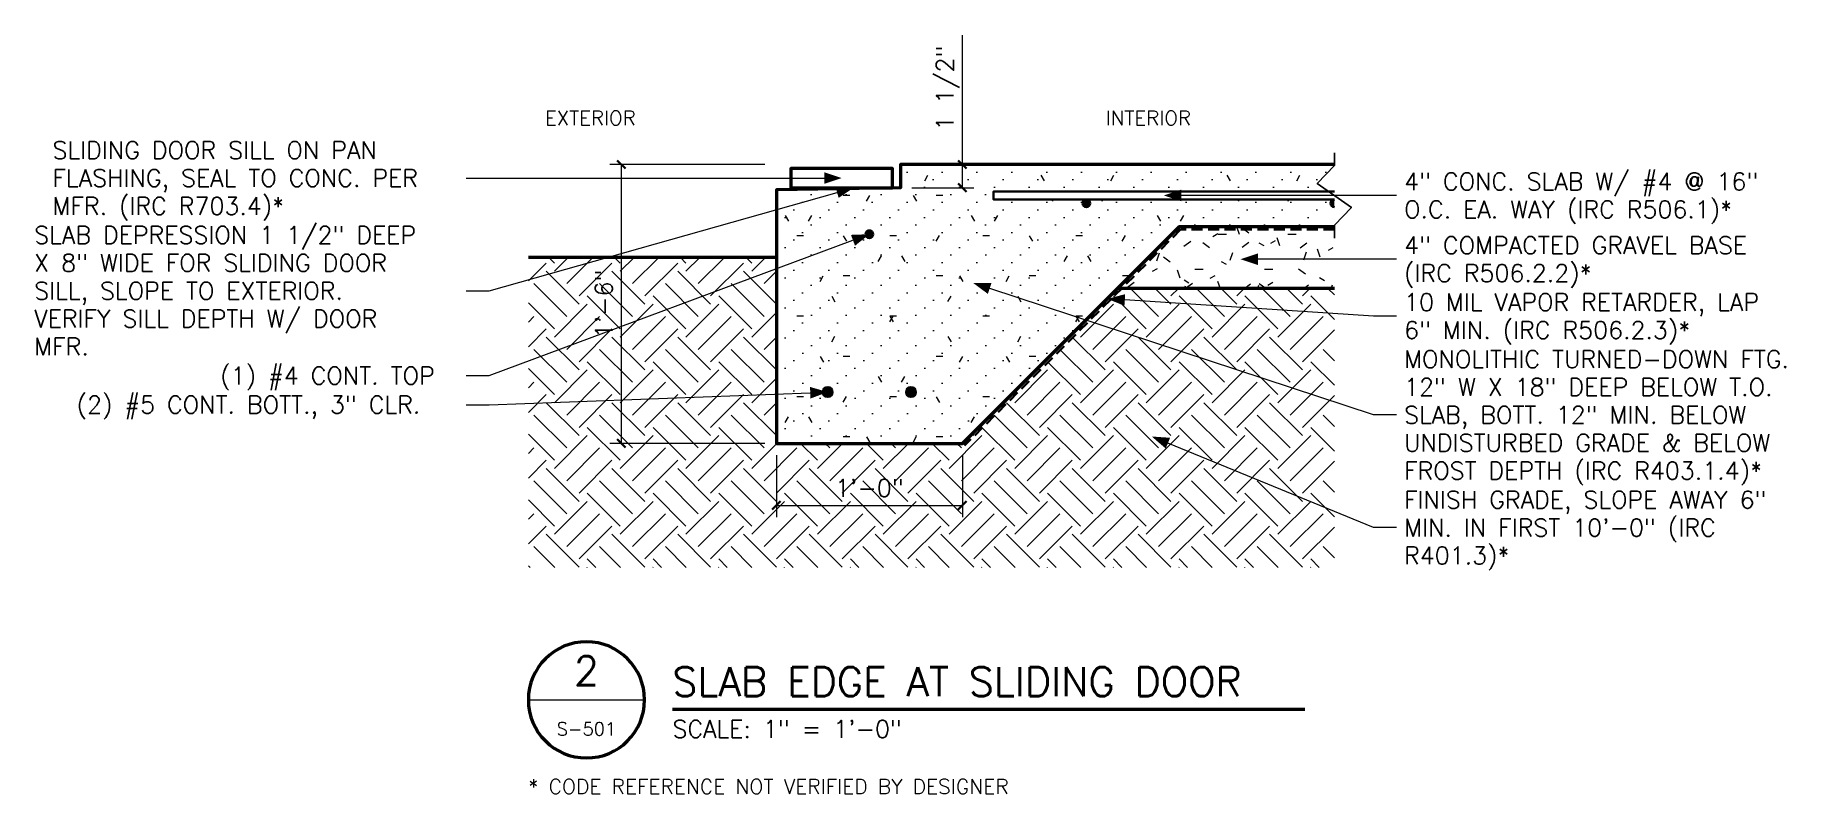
# Model space of a CAD drawing. Header units: inches. Extents: x -48 to 65, y -41 to 8.
import ezdxf
from ezdxf.enums import TextEntityAlignment as Align

# ---------------------------------------------------------------- set-up
doc = ezdxf.new("R2010")
doc.units = ezdxf.units.IN
doc.header["$MEASUREMENT"] = 0
doc.linetypes.add('DASH_VAPOR', pattern=[1.063, 0.7087, -0.3543])
for name, color, linetype, lineweight in [('S-ANNO-DIMS', 7, 'CONTINUOUS', 13), ('S-ANNO-NOTE', 7, 'CONTINUOUS', 18), ('S-ANNO-TTLB', 7, 'CONTINUOUS', 50), ('S-DETL-BRKL', 7, 'CONTINUOUS', 25), ('S-DETL-CUT', 7, 'CONTINUOUS', 50), ('S-DETL-PATT', 7, 'CONTINUOUS', 9), ('S-DETL-STL', 7, 'CONTINUOUS', 35)]:
    doc.layers.add(name, color=color, linetype=linetype, lineweight=lineweight)
doc.styles.add('KERF', font='romans.shx')

msp = doc.modelspace()

# ---------------------------------------------------------------- hatches: boundary and pattern name
at = {"layer": 'S-ANNO-NOTE'}
for points in [[(4.2188, -0.875), (3.0938, -0.5), (3.0938, -1.25)], [(5, -1.49), (3.8154, -1.4357), (4.0197, -2.1573)], [(25, -2), (26.125, -2.375), (26.125, -1.625)], [(6, -4.5), (4.8149, -4.5409), (5.0764, -5.2438)], [(29.9444, -6.1111), (31.0694, -6.4861), (31.0694, -5.7361)], [(12.6953, -7.6431), (13.6462, -8.3516), (13.8812, -7.6394)], [(21.3587, -8.6696), (22.4569, -9.1169), (22.5056, -8.3684)], [(3.3125, -14.6875), (2.1743, -14.3546), (2.2022, -15.1041)], [(24.2222, -17.5556), (25.12, -18.3303), (25.4053, -17.6367)]]:
    msp.add_hatch(color=256, dxfattribs=at).paths.add_polyline_path(points)
at = {"layer": 'S-DETL-PATT'}
h = msp.add_hatch(dxfattribs=at)
h.set_pattern_fill('KERF-CONC', color=256, style=0)
h.set_pattern_definition([(0, (0, 0), (1.1244, 0.9732), [0, -2.25]), (0, (0.564, 0.48), (1.1244, 0.9732), [0, -2.25]), (60, (1.32, 0.24), (-0.7499, 3.8971), [0.42, -5.58]), (180, (1.74, 0.6), (-3, -2.598), [0.42, -5.58]), (300, (1.32, 0.6), (3.7499, -1.2991), [0.42, -5.58])])
h.paths.add_polyline_path([(0, -1.625), (0, -18), (12, -18), (26, -4), (36, -4), (36, -2.7482), (35.9699, -2.7482), (35.9113, -2.7338), (35.858, -2.7057), (35.8129, -2.6658), (35.7786, -2.6162), (35.7573, -2.5598), (35.75, -2.5), (35.7573, -2.4402), (35.7786, -2.3838), (35.8129, -2.3342), (35.858, -2.2943), (35.9113, -2.2662), (35.9699, -2.2518), (36, -2.2518), (36, -2.25), (14, -2.25), (14, -1.75), (36, -1.75), (36, 0), (8, 0), (8, -1.5)])
h.paths.add_polyline_path([(3, -14.6875), (3.0078, -14.618), (3.0309, -14.5519), (3.0682, -14.4927), (3.1177, -14.4432), (3.1769, -14.4059), (3.243, -14.3828), (3.3125, -14.375), (3.382, -14.3828), (3.4481, -14.4059), (3.5073, -14.4432), (3.5568, -14.4927), (3.5941, -14.5519), (3.6172, -14.618), (3.625, -14.6875), (3.6172, -14.757), (3.5941, -14.8231), (3.5568, -14.8823), (3.5073, -14.9318), (3.4481, -14.9691), (3.382, -14.9922), (3.3125, -15), (3.243, -14.9922), (3.1769, -14.9691), (3.1177, -14.9318), (3.0682, -14.8823), (3.0309, -14.8231), (3.0078, -14.757)], flags=0)
h.paths.add_polyline_path([(5.75, -4.5), (5.7573, -4.4402), (5.7786, -4.3838), (5.8129, -4.3342), (5.858, -4.2943), (5.9113, -4.2662), (5.9699, -4.2518), (6.0301, -4.2518), (6.0887, -4.2662), (6.142, -4.2943), (6.1871, -4.3342), (6.2214, -4.3838), (6.2427, -4.4402), (6.25, -4.5), (6.2427, -4.5598), (6.2214, -4.6162), (6.1871, -4.6658), (6.142, -4.7057), (6.0887, -4.7338), (6.0301, -4.7482), (5.9699, -4.7482), (5.9113, -4.7338), (5.858, -4.7057), (5.8129, -4.6658), (5.7786, -4.6162), (5.7573, -4.5598)], flags=0)
h.paths.add_polyline_path([(8.375, -14.6875), (8.3828, -14.618), (8.4059, -14.5519), (8.4432, -14.4927), (8.4927, -14.4432), (8.5519, -14.4059), (8.618, -14.3828), (8.6875, -14.375), (8.757, -14.3828), (8.8231, -14.4059), (8.8823, -14.4432), (8.9318, -14.4927), (8.9691, -14.5519), (8.9922, -14.618), (9, -14.6875), (8.9922, -14.757), (8.9691, -14.8231), (8.9318, -14.8823), (8.8823, -14.9318), (8.8231, -14.9691), (8.757, -14.9922), (8.6875, -15), (8.618, -14.9922), (8.5519, -14.9691), (8.4927, -14.9318), (8.4432, -14.8823), (8.4059, -14.8231), (8.3828, -14.757)], flags=0)
h.paths.add_polyline_path([(19.75, -2.5), (19.7573, -2.4402), (19.7786, -2.3838), (19.8129, -2.3342), (19.858, -2.2943), (19.9113, -2.2662), (19.9699, -2.2518), (20.0301, -2.2518), (20.0887, -2.2662), (20.142, -2.2943), (20.1871, -2.3342), (20.2214, -2.3838), (20.2427, -2.4402), (20.25, -2.5), (20.2427, -2.5598), (20.2214, -2.6162), (20.1871, -2.6658), (20.142, -2.7057), (20.0887, -2.7338), (20.0301, -2.7482), (19.9699, -2.7482), (19.9113, -2.7338), (19.858, -2.7057), (19.8129, -2.6658), (19.7786, -2.6162), (19.7573, -2.5598)], flags=0)
h = msp.add_hatch(dxfattribs=at)
h.set_pattern_fill('KERF-GRAVEL', color=256, style=0)
h.set_pattern_definition([(0, (0, 0), (1.5, 2.25), [0.54, -3.96]), (72, (0.54, 0), (-1.6764, 2.1219), [0.54, -3.96]), (144, (0.708, 0.516), (-2.536, -0.9386), [0.54, -3.96]), (216, (0.264, 0.828), (0.109, -2.702), [0.54, -3.96]), (288, (-0.168, 0.516), (2.6034, -0.7313), [0.54, -3.96]), (30, (2.28, 1.2), (0.174, 2.6986), [0.36, -4.14]), (150, (2.28, 1.2), (-2.424, -1.1986), [0.36, -4.14])])
h.paths.add_polyline_path([(26, -4), (22, -8), (36, -8), (36, -4)])
h = msp.add_hatch(dxfattribs=at)
h.set_pattern_fill('EARTH', color=256, style=0)
h.set_pattern_definition([(45, (0, 0), (0, 4.2426), [3, -3]), (45, (-0.7955, 0.7955), (0, 4.2426), [3, -3]), (45, (-1.591, 1.591), (0, 4.2426), [3, -3]), (135, (-1.591, 2.1213), (-4.2426, 0), [3, -3]), (135, (-0.7955, 2.9168), (-4.2426, 0), [3, -3]), (135, (0, 3.7123), (-4.2426, 0), [3, -3])])
h.paths.add_polyline_path([(-16, -6), (-16, -26), (36, -26), (36, -8), (22, -8), (12, -18), (0, -18), (0, -6)])
at = {"layer": 'S-DETL-STL'}
for points in [[(19.75, -2.5, 1), (20.25, -2.5, 1)], [(35.7573, -2.4402), (35.75, -2.5), (35.7573, -2.5598), (35.7786, -2.6162), (35.8129, -2.6658), (35.858, -2.7057), (35.9113, -2.7338), (35.9699, -2.7482), (36, -2.7482), (36, -2.2518), (35.9699, -2.2518), (35.9113, -2.2662), (35.858, -2.2943), (35.8129, -2.3342), (35.7786, -2.3838)], [(5.75, -4.5, 1), (6.25, -4.5, 1)], [(3, -14.6875, 1), (3.625, -14.6875, 1)], [(8.375, -14.6875, 1), (9, -14.6875, 1)]]:
    msp.add_hatch(color=256, dxfattribs=at).paths.add_polyline_path(points)

# ---------------------------------------------------------------- linework, layer by layer
at = {"layer": 'S-ANNO-DIMS', "lineweight": 13}
for points in [[(12, -1.5), (12, 8.3571)], [(-0.75, 0), (-10.75, 0)], [(-10, -18), (-10, 0)], [(8.75, 0), (12.75, 0)], [(8.75, -1.5), (12.75, -1.5)], [(-0.75, -18), (-10.75, -18)], [(0, -18.75), (0, -22.75)], [(12, -18.75), (12, -22.75)], [(0, -22), (12, -22)]]:
    msp.add_lwpolyline(points, dxfattribs=at)
at = {"layer": 'S-ANNO-NOTE', "lineweight": 18}
for points in [[(-20.02, -0.875), (-18.52, -0.875), (3.0938, -0.875)], [(-20.02, -8.15), (-18.52, -8.15), (3.9176, -1.7965)], [(40.02, -2), (38.52, -2), (26.125, -2)], [(-20.02, -13.625), (-18.52, -13.625), (4.9456, -4.8924)], [(40.02, -6.1111), (38.52, -6.1111), (31.0694, -6.1111)], [(40.02, -16.1611), (38.52, -16.1611), (13.7637, -7.9955)], [(40.02, -9.7861), (38.52, -9.7861), (22.4813, -8.7427)], [(-20.02, -15.5), (-18.52, -15.5), (2.1883, -14.7293)], [(40.02, -23.4361), (38.52, -23.4361), (25.2627, -17.9835)], [(-16, -34.55), (-8.5, -34.55)]]:
    msp.add_lwpolyline(points, dxfattribs=at)
at = {"layer": 'S-ANNO-TTLB', "lineweight": 50}
msp.add_lwpolyline([(-16, -34.55, 1), (-8.5, -34.55, 1)], format="xyb", close=True, dxfattribs=at)
msp.add_lwpolyline([(-6.7, -35.15), (34.1036, -35.15)], dxfattribs=at)
at = {"layer": 'S-DETL-BRKL', "lineweight": 25}
msp.add_lwpolyline([(36, -4.75), (36, -3.925), (37.1, -2.77), (34.9, -1.23), (36, -0.075), (36, 0.75)], dxfattribs=at)
at = {"layer": 'S-DETL-CUT', "lineweight": 35}
for points in [[(-9.7348, -0.2652), (-10.2652, 0.2652)], [(12.2652, -0.2652), (11.7348, 0.2652)], [(12.2652, -1.7652), (11.7348, -1.2348)], [(-9.7348, -18.2652), (-10.2652, -17.7348)], [(-0.2652, -22.2652), (0.2652, -21.7348)], [(11.7348, -22.2652), (12.2652, -21.7348)]]:
    msp.add_lwpolyline(points, dxfattribs=at)
at = {"layer": 'S-DETL-CUT', "lineweight": 50}
for points in [[(36, 0), (8, 0), (8, -1.5), (0, -1.625), (0, -18), (12, -18), (26, -4), (36, -4)], [(0, -6), (-16, -6)], [(36, -8), (22, -8)]]:
    msp.add_lwpolyline(points, dxfattribs=at)
msp.add_lwpolyline([(0.9375, -1.5), (7.5, -1.5), (7.5, -0.25), (0.9375, -0.25)], close=True, dxfattribs=at)
at = {"layer": 'S-DETL-CUT', "linetype": 'DASH_VAPOR', "lineweight": 35}
msp.add_lwpolyline([(36, -4.2008), (26.0832, -4.2008), (12.142, -18.142)], dxfattribs=at)
at = {"layer": 'S-DETL-STL', "lineweight": 35}
msp.add_lwpolyline([(36, -1.75), (14, -1.75), (14, -2.25), (36, -2.25)], dxfattribs=at)
for points in [[(19.75, -2.5, 1), (20.25, -2.5, 1)], [(5.75, -4.5, 1), (6.25, -4.5, 1)], [(3, -14.6875, 1), (3.625, -14.6875, 1)], [(8.375, -14.6875, 1), (9, -14.6875, 1)]]:
    msp.add_lwpolyline(points, format="xyb", close=True, dxfattribs=at)
msp.add_lwpolyline([(36, -2.25, 0.41421356), (35.75, -2.5, 0.41421356), (36, -2.75)], format="xyb", dxfattribs=at)

# ---------------------------------------------------------------- texts
at = {"layer": 'S-ANNO-DIMS', "style": 'KERF'}
for s, p in [('1 1/2"', (11.4375, 4.9286)), ('1\'-6"', (-10.5625, -9))]:
    msp.add_text(s, height=1.125, rotation=90, dxfattribs=at).set_placement(p, align=Align.CENTER)
msp.add_text('1\'-0"', height=1.125, dxfattribs=at).set_placement((6, -21.4375), align=Align.CENTER)
at = {"layer": 'S-ANNO-NOTE', "style": 'KERF'}
for s, p in [('EXTERIOR', (-12, 3)), ('INTERIOR', (24, 3))]:
    msp.add_text(s, height=0.9375, dxfattribs=at).set_placement(p, align=Align.MIDDLE_CENTER)
for s, p in [('SLIDING DOOR SILL ON PAN', (-46.6964, 0.3625)), ('FLASHING, SEAL TO CONC. PER', (-46.6964, -1.4375)), ('4" CONC. SLAB W/ #4 @ 16"', (40.5, -1.6625)), ('MFR. (IRC R703.4)*', (-46.6964, -3.2375)), ('O.C. EA. WAY (IRC R506.1)*', (40.5, -3.4625)), ('SLAB DEPRESSION 1 1/2" DEEP', (-47.875, -5.1125)), ('4" COMPACTED GRAVEL BASE', (40.5, -5.7736)), ('X 8" WIDE FOR SLIDING DOOR', (-47.875, -6.9125)), ('(IRC R506.2.2)*', (40.5, -7.5736)), ('SILL, SLOPE TO EXTERIOR.', (-47.875, -8.7125)), ('10 MIL VAPOR RETARDER, LAP', (40.5, -9.4486)), ('VERIFY SILL DEPTH W/ DOOR', (-47.875, -10.5125)), ('6" MIN. (IRC R506.2.3)*', (40.5, -11.2486)), ('MFR.', (-47.875, -12.3125)), ('MONOLITHIC TURNED-DOWN FTG.', (40.5, -13.1236)), ('(1) #4 CONT. TOP', (-35.875, -14.1875)), ('12" W X 18" DEEP BELOW T.O.', (40.5, -14.9236)), ('(2) #5 CONT. BOTT., 3" CLR.', (-45.1429, -16.0625)), ('SLAB, BOTT. 12" MIN. BELOW', (40.5, -16.7236)), ('UNDISTURBED GRADE & BELOW', (40.5, -18.5236)), ('FROST DEPTH (IRC R403.1.4)*', (40.5, -20.3236)), ('FINISH GRADE, SLOPE AWAY 6"', (40.5, -22.1986)), ('MIN. IN FIRST 10\'-0" (IRC', (40.5, -23.9986)), ('R401.3)*', (40.5, -25.7986))]:
    msp.add_text(s, height=1.125, dxfattribs=at).set_placement(p)
at = {"layer": 'S-ANNO-TTLB', "style": 'KERF'}
for s, height, p in [('2', 1.875, (-12.25, -32.675)), ('S-501', 0.8438, (-12.25, -36.425))]:
    msp.add_text(s, height=height, dxfattribs=at).set_placement(p, align=Align.MIDDLE_CENTER)
for s, height, p in [('SLAB EDGE AT SLIDING DOOR', 1.875, (-6.7, -34.31)), ('SCALE: 1" = 1\'-0"', 1.125, (-6.7, -36.995)), ('* CODE REFERENCE NOT VERIFIED BY DESIGNER', 0.9563, (-16, -40.625))]:
    msp.add_text(s, height=height, dxfattribs=at).set_placement(p)

doc.saveas('drawing.dxf')
